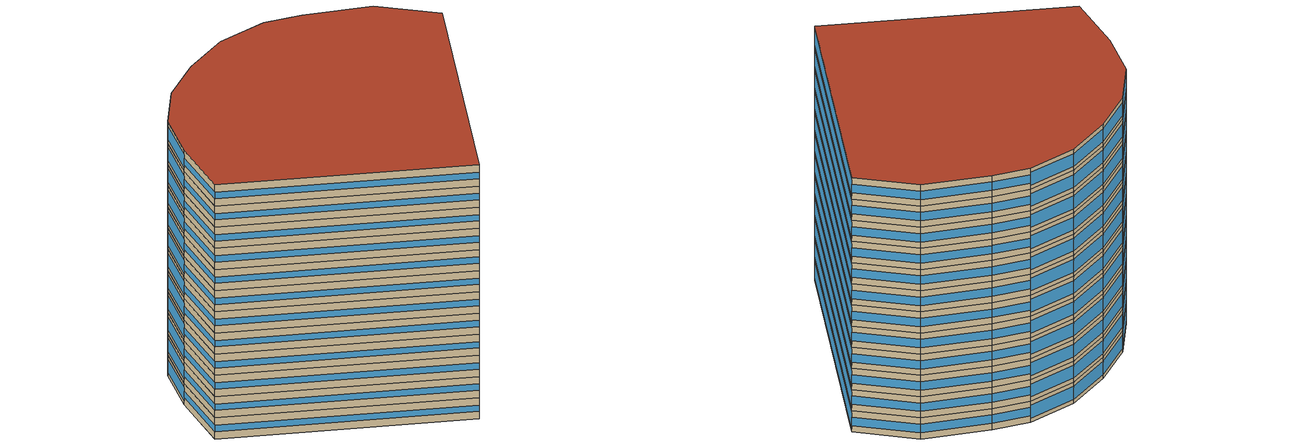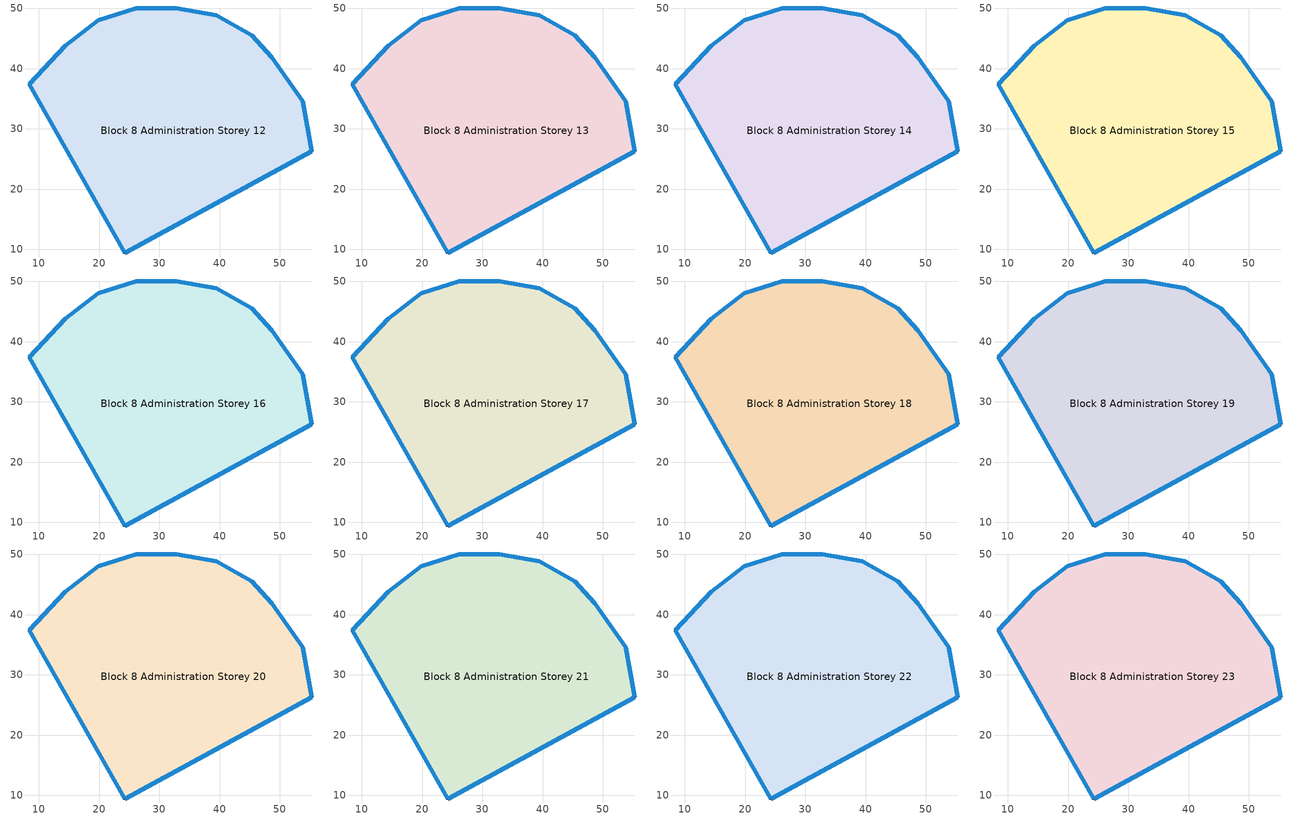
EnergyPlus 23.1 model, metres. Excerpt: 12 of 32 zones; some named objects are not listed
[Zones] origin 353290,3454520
Block 8 Administration Storey 12
 floor outside (Project Floor): 48.65,41.87 53.79,34.6 55.3,26.26 24.29,9.4 8.38,37.45 14.38,43.79 19.87,48.04 26.19,50.06 32.76,50.08 39.41,48.88 45.37,45.58 z36
 wall outside (Project Wall): 8.38,37.45 24.29,9.4 55.3,26.26 53.79,34.6 48.65,41.87 45.37,45.58 39.41,48.88 32.76,50.08 26.19,50.06 19.87,48.04 14.38,43.79 8.38,37.45 z36:39
 window (Administration_west_window_construction): 8.39,37.43 24.28,9.41 / 14.38,43.79 8.39,37.45 z37.05:37.95
 window (Administration_south_window_construction): 24.3,9.4 55.28,26.25 z36.45:38.55
 window (Administration_east_window_construction): 55.3,26.26 53.79,34.59 / 53.79,34.6 48.66,41.87 / 48.65,41.88 45.37,45.58 z36.9:38.1
 window (Administration_north_window_construction): 45.37,45.58 39.42,48.87 / 39.41,48.88 32.76,50.08 / 32.76,50.08 26.19,50.06 / 26.18,50.06 19.87,48.04 / 19.87,48.04 14.38,43.79 z36.6:38.4
 roof outside (Project Ceiling): 55.3,26.26 53.79,34.6 48.65,41.87 45.37,45.58 39.41,48.88 32.76,50.08 26.19,50.06 19.87,48.04 14.38,43.79 8.38,37.45 24.29,9.4 z39
Block 8 Administration Storey 13
 floor outside (Project Floor): 48.65,41.87 53.79,34.6 55.3,26.26 24.29,9.4 8.38,37.45 14.38,43.79 19.87,48.04 26.19,50.06 32.76,50.08 39.41,48.88 45.37,45.58 z39
 wall outside (Project Wall): 8.38,37.45 24.29,9.4 55.3,26.26 53.79,34.6 48.65,41.87 45.37,45.58 39.41,48.88 32.76,50.08 26.19,50.06 19.87,48.04 14.38,43.79 8.38,37.45 z39:42
 window (Administration_west_window_construction): 8.39,37.43 24.28,9.41 / 14.38,43.79 8.39,37.45 z40.05:40.95
 window (Administration_south_window_construction): 24.3,9.4 55.28,26.25 z39.45:41.55
 window (Administration_east_window_construction): 55.3,26.26 53.79,34.59 / 53.79,34.6 48.66,41.87 / 48.65,41.88 45.37,45.58 z39.9:41.1
 window (Administration_north_window_construction): 45.37,45.58 39.42,48.87 / 39.41,48.88 32.76,50.08 / 32.76,50.08 26.19,50.06 / 26.18,50.06 19.87,48.04 / 19.87,48.04 14.38,43.79 z39.6:41.4
 roof outside (Project Ceiling): 55.3,26.26 53.79,34.6 48.65,41.87 45.37,45.58 39.41,48.88 32.76,50.08 26.19,50.06 19.87,48.04 14.38,43.79 8.38,37.45 24.29,9.4 z42
Block 8 Administration Storey 14
 floor outside (Project Floor): 48.65,41.87 53.79,34.6 55.3,26.26 24.29,9.4 8.38,37.45 14.38,43.79 19.87,48.04 26.19,50.06 32.76,50.08 39.41,48.88 45.37,45.58 z42
 wall outside (Project Wall): 8.38,37.45 24.29,9.4 55.3,26.26 53.79,34.6 48.65,41.87 45.37,45.58 39.41,48.88 32.76,50.08 26.19,50.06 19.87,48.04 14.38,43.79 8.38,37.45 z42:45
 window (Administration_west_window_construction): 8.39,37.43 24.28,9.41 / 14.38,43.79 8.39,37.45 z43.05:43.95
 window (Administration_south_window_construction): 24.3,9.4 55.28,26.25 z42.45:44.55
 window (Administration_east_window_construction): 55.3,26.26 53.79,34.59 / 53.79,34.6 48.66,41.87 / 48.65,41.88 45.37,45.58 z42.9:44.1
 window (Administration_north_window_construction): 45.37,45.58 39.42,48.87 / 39.41,48.88 32.76,50.08 / 32.76,50.08 26.19,50.06 / 26.18,50.06 19.87,48.04 / 19.87,48.04 14.38,43.79 z42.6:44.4
 roof outside (Project Ceiling): 55.3,26.26 53.79,34.6 48.65,41.87 45.37,45.58 39.41,48.88 32.76,50.08 26.19,50.06 19.87,48.04 14.38,43.79 8.38,37.45 24.29,9.4 z45
Block 8 Administration Storey 15
 floor outside (Project Floor): 48.65,41.87 53.79,34.6 55.3,26.26 24.29,9.4 8.38,37.45 14.38,43.79 19.87,48.04 26.19,50.06 32.76,50.08 39.41,48.88 45.37,45.58 z45
 wall outside (Project Wall): 8.38,37.45 24.29,9.4 55.3,26.26 53.79,34.6 48.65,41.87 45.37,45.58 39.41,48.88 32.76,50.08 26.19,50.06 19.87,48.04 14.38,43.79 8.38,37.45 z45:48
 window (Administration_west_window_construction): 8.39,37.43 24.28,9.41 / 14.38,43.79 8.39,37.45 z46.05:46.95
 window (Administration_south_window_construction): 24.3,9.4 55.28,26.25 z45.45:47.55
 window (Administration_east_window_construction): 55.3,26.26 53.79,34.59 / 53.79,34.6 48.66,41.87 / 48.65,41.88 45.37,45.58 z45.9:47.1
 window (Administration_north_window_construction): 45.37,45.58 39.42,48.87 / 39.41,48.88 32.76,50.08 / 32.76,50.08 26.19,50.06 / 26.18,50.06 19.87,48.04 / 19.87,48.04 14.38,43.79 z45.6:47.4
 roof outside (Project Ceiling): 55.3,26.26 53.79,34.6 48.65,41.87 45.37,45.58 39.41,48.88 32.76,50.08 26.19,50.06 19.87,48.04 14.38,43.79 8.38,37.45 24.29,9.4 z48
Block 8 Administration Storey 16
 floor outside (Project Floor): 48.65,41.87 53.79,34.6 55.3,26.26 24.29,9.4 8.38,37.45 14.38,43.79 19.87,48.04 26.19,50.06 32.76,50.08 39.41,48.88 45.37,45.58 z48
 wall outside (Project Wall): 8.38,37.45 24.29,9.4 55.3,26.26 53.79,34.6 48.65,41.87 45.37,45.58 39.41,48.88 32.76,50.08 26.19,50.06 19.87,48.04 14.38,43.79 8.38,37.45 z48:51
 window (Administration_west_window_construction): 8.39,37.43 24.28,9.41 / 14.38,43.79 8.39,37.45 z49.05:49.95
 window (Administration_south_window_construction): 24.3,9.4 55.28,26.25 z48.45:50.55
 window (Administration_east_window_construction): 55.3,26.26 53.79,34.59 / 53.79,34.6 48.66,41.87 / 48.65,41.88 45.37,45.58 z48.9:50.1
 window (Administration_north_window_construction): 45.37,45.58 39.42,48.87 / 39.41,48.88 32.76,50.08 / 32.76,50.08 26.19,50.06 / 26.18,50.06 19.87,48.04 / 19.87,48.04 14.38,43.79 z48.6:50.4
 roof outside (Project Ceiling): 55.3,26.26 53.79,34.6 48.65,41.87 45.37,45.58 39.41,48.88 32.76,50.08 26.19,50.06 19.87,48.04 14.38,43.79 8.38,37.45 24.29,9.4 z51
Block 8 Administration Storey 17
 floor outside (Project Floor): 48.65,41.87 53.79,34.6 55.3,26.26 24.29,9.4 8.38,37.45 14.38,43.79 19.87,48.04 26.19,50.06 32.76,50.08 39.41,48.88 45.37,45.58 z51
 wall outside (Project Wall): 8.38,37.45 24.29,9.4 55.3,26.26 53.79,34.6 48.65,41.87 45.37,45.58 39.41,48.88 32.76,50.08 26.19,50.06 19.87,48.04 14.38,43.79 8.38,37.45 z51:54
 window (Administration_west_window_construction): 8.39,37.43 24.28,9.41 / 14.38,43.79 8.39,37.45 z52.05:52.95
 window (Administration_south_window_construction): 24.3,9.4 55.28,26.25 z51.45:53.55
 window (Administration_east_window_construction): 55.3,26.26 53.79,34.59 / 53.79,34.6 48.66,41.87 / 48.65,41.88 45.37,45.58 z51.9:53.1
 window (Administration_north_window_construction): 45.37,45.58 39.42,48.87 / 39.41,48.88 32.76,50.08 / 32.76,50.08 26.19,50.06 / 26.18,50.06 19.87,48.04 / 19.87,48.04 14.38,43.79 z51.6:53.4
 roof outside (Project Ceiling): 55.3,26.26 53.79,34.6 48.65,41.87 45.37,45.58 39.41,48.88 32.76,50.08 26.19,50.06 19.87,48.04 14.38,43.79 8.38,37.45 24.29,9.4 z54
Block 8 Administration Storey 18
 floor outside (Project Floor): 48.65,41.87 53.79,34.6 55.3,26.26 24.29,9.4 8.38,37.45 14.38,43.79 19.87,48.04 26.19,50.06 32.76,50.08 39.41,48.88 45.37,45.58 z54
 wall outside (Project Wall): 8.38,37.45 24.29,9.4 55.3,26.26 53.79,34.6 48.65,41.87 45.37,45.58 39.41,48.88 32.76,50.08 26.19,50.06 19.87,48.04 14.38,43.79 8.38,37.45 z54:57
 window (Administration_west_window_construction): 8.39,37.43 24.28,9.41 / 14.38,43.79 8.39,37.45 z55.05:55.95
 window (Administration_south_window_construction): 24.3,9.4 55.28,26.25 z54.45:56.55
 window (Administration_east_window_construction): 55.3,26.26 53.79,34.59 / 53.79,34.6 48.66,41.87 / 48.65,41.88 45.37,45.58 z54.9:56.1
 window (Administration_north_window_construction): 45.37,45.58 39.42,48.87 / 39.41,48.88 32.76,50.08 / 32.76,50.08 26.19,50.06 / 26.18,50.06 19.87,48.04 / 19.87,48.04 14.38,43.79 z54.6:56.4
 roof outside (Project Ceiling): 55.3,26.26 53.79,34.6 48.65,41.87 45.37,45.58 39.41,48.88 32.76,50.08 26.19,50.06 19.87,48.04 14.38,43.79 8.38,37.45 24.29,9.4 z57
Block 8 Administration Storey 19
 floor outside (Project Floor): 48.65,41.87 53.79,34.6 55.3,26.26 24.29,9.4 8.38,37.45 14.38,43.79 19.87,48.04 26.19,50.06 32.76,50.08 39.41,48.88 45.37,45.58 z57
 wall outside (Project Wall): 8.38,37.45 24.29,9.4 55.3,26.26 53.79,34.6 48.65,41.87 45.37,45.58 39.41,48.88 32.76,50.08 26.19,50.06 19.87,48.04 14.38,43.79 8.38,37.45 z57:60
 window (Administration_west_window_construction): 8.39,37.43 24.28,9.41 / 14.38,43.79 8.39,37.45 z58.05:58.95
 window (Administration_south_window_construction): 24.3,9.4 55.28,26.25 z57.45:59.55
 window (Administration_east_window_construction): 55.3,26.26 53.79,34.59 / 53.79,34.6 48.66,41.87 / 48.65,41.88 45.37,45.58 z57.9:59.1
 window (Administration_north_window_construction): 45.37,45.58 39.42,48.87 / 39.41,48.88 32.76,50.08 / 32.76,50.08 26.19,50.06 / 26.18,50.06 19.87,48.04 / 19.87,48.04 14.38,43.79 z57.6:59.4
 roof outside (Project Ceiling): 55.3,26.26 53.79,34.6 48.65,41.87 45.37,45.58 39.41,48.88 32.76,50.08 26.19,50.06 19.87,48.04 14.38,43.79 8.38,37.45 24.29,9.4 z60
Block 8 Administration Storey 20
 floor outside (Project Floor): 48.65,41.87 53.79,34.6 55.3,26.26 24.29,9.4 8.38,37.45 14.38,43.79 19.87,48.04 26.19,50.06 32.76,50.08 39.41,48.88 45.37,45.58 z60
 wall outside (Project Wall): 8.38,37.45 24.29,9.4 55.3,26.26 53.79,34.6 48.65,41.87 45.37,45.58 39.41,48.88 32.76,50.08 26.19,50.06 19.87,48.04 14.38,43.79 8.38,37.45 z60:63
 window (Administration_west_window_construction): 8.39,37.43 24.28,9.41 / 14.38,43.79 8.39,37.45 z61.05:61.95
 window (Administration_south_window_construction): 24.3,9.4 55.28,26.25 z60.45:62.55
 window (Administration_east_window_construction): 55.3,26.26 53.79,34.59 / 53.79,34.6 48.66,41.87 / 48.65,41.88 45.37,45.58 z60.9:62.1
 window (Administration_north_window_construction): 45.37,45.58 39.42,48.87 / 39.41,48.88 32.76,50.08 / 32.76,50.08 26.19,50.06 / 26.18,50.06 19.87,48.04 / 19.87,48.04 14.38,43.79 z60.6:62.4
 roof outside (Project Ceiling): 55.3,26.26 53.79,34.6 48.65,41.87 45.37,45.58 39.41,48.88 32.76,50.08 26.19,50.06 19.87,48.04 14.38,43.79 8.38,37.45 24.29,9.4 z63
Block 8 Administration Storey 21
 floor outside (Project Floor): 48.65,41.87 53.79,34.6 55.3,26.26 24.29,9.4 8.38,37.45 14.38,43.79 19.87,48.04 26.19,50.06 32.76,50.08 39.41,48.88 45.37,45.58 z63
 wall outside (Project Wall): 8.38,37.45 24.29,9.4 55.3,26.26 53.79,34.6 48.65,41.87 45.37,45.58 39.41,48.88 32.76,50.08 26.19,50.06 19.87,48.04 14.38,43.79 8.38,37.45 z63:66
 window (Administration_west_window_construction): 8.39,37.43 24.28,9.41 / 14.38,43.79 8.39,37.45 z64.05:64.95
 window (Administration_south_window_construction): 24.3,9.4 55.28,26.25 z63.45:65.55
 window (Administration_east_window_construction): 55.3,26.26 53.79,34.59 / 53.79,34.6 48.66,41.87 / 48.65,41.88 45.37,45.58 z63.9:65.1
 window (Administration_north_window_construction): 45.37,45.58 39.42,48.87 / 39.41,48.88 32.76,50.08 / 32.76,50.08 26.19,50.06 / 26.18,50.06 19.87,48.04 / 19.87,48.04 14.38,43.79 z63.6:65.4
 roof outside (Project Ceiling): 55.3,26.26 53.79,34.6 48.65,41.87 45.37,45.58 39.41,48.88 32.76,50.08 26.19,50.06 19.87,48.04 14.38,43.79 8.38,37.45 24.29,9.4 z66
Block 8 Administration Storey 22
 floor outside (Project Floor): 48.65,41.87 53.79,34.6 55.3,26.26 24.29,9.4 8.38,37.45 14.38,43.79 19.87,48.04 26.19,50.06 32.76,50.08 39.41,48.88 45.37,45.58 z66
 wall outside (Project Wall): 8.38,37.45 24.29,9.4 55.3,26.26 53.79,34.6 48.65,41.87 45.37,45.58 39.41,48.88 32.76,50.08 26.19,50.06 19.87,48.04 14.38,43.79 8.38,37.45 z66:69
 window (Administration_west_window_construction): 8.39,37.43 24.28,9.41 / 14.38,43.79 8.39,37.45 z67.05:67.95
 window (Administration_south_window_construction): 24.3,9.4 55.28,26.25 z66.45:68.55
 window (Administration_east_window_construction): 55.3,26.26 53.79,34.59 / 53.79,34.6 48.66,41.87 / 48.65,41.88 45.37,45.58 z66.9:68.1
 window (Administration_north_window_construction): 45.37,45.58 39.42,48.87 / 39.41,48.88 32.76,50.08 / 32.76,50.08 26.19,50.06 / 26.18,50.06 19.87,48.04 / 19.87,48.04 14.38,43.79 z66.6:68.4
 roof outside (Project Ceiling): 55.3,26.26 53.79,34.6 48.65,41.87 45.37,45.58 39.41,48.88 32.76,50.08 26.19,50.06 19.87,48.04 14.38,43.79 8.38,37.45 24.29,9.4 z69
Block 8 Administration Storey 23
 floor outside (Project Floor): 48.65,41.87 53.79,34.6 55.3,26.26 24.29,9.4 8.38,37.45 14.38,43.79 19.87,48.04 26.19,50.06 32.76,50.08 39.41,48.88 45.37,45.58 z69
 wall outside (Project Wall): 8.38,37.45 24.29,9.4 55.3,26.26 53.79,34.6 48.65,41.87 45.37,45.58 39.41,48.88 32.76,50.08 26.19,50.06 19.87,48.04 14.38,43.79 8.38,37.45 z69:72
 window (Administration_west_window_construction): 8.39,37.43 24.28,9.41 / 14.38,43.79 8.39,37.45 z70.05:70.95
 window (Administration_south_window_construction): 24.3,9.4 55.28,26.25 z69.45:71.55
 window (Administration_east_window_construction): 55.3,26.26 53.79,34.59 / 53.79,34.6 48.66,41.87 / 48.65,41.88 45.37,45.58 z69.9:71.1
 window (Administration_north_window_construction): 45.37,45.58 39.42,48.87 / 39.41,48.88 32.76,50.08 / 32.76,50.08 26.19,50.06 / 26.18,50.06 19.87,48.04 / 19.87,48.04 14.38,43.79 z69.6:71.4
 roof outside (Project Ceiling): 55.3,26.26 53.79,34.6 48.65,41.87 45.37,45.58 39.41,48.88 32.76,50.08 26.19,50.06 19.87,48.04 14.38,43.79 8.38,37.45 24.29,9.4 z72
[Building]
Building_1: North Axis=0; Terrain=City; Loads Convergence Tolerance Value=0.04; Temperature Convergence Tolerance Value=0.4; Solar Distribution=FullExterior; Maximum Number of Warmup Days=25; Minimum Number of Warmup Days=6
[Site:Location]
CHN Design_Conditions: Latitude=30; Longitude=114; Time Zone=8; Elevation=12
[SIZINGPERIOD:DESIGNDAY] Day of Month=21; DryBulb Temperature Range Modifier Type=DefaultMultipliers; Humidity Condition Type=Wetbulb; Barometric Pressure=101181; Rain Indicator=No; Snow Indicator=No; Daylight Saving Time Indicator=No; Sky Clearness=0; Begin Environment Reset Mode=FullResetAtBeginEnvironment
Name | Month | Day Type | Maximum DryBulb Temperature | Daily DryBulb Temperature Range | Wetbulb or DewPoint at Maximum DryBulb | Wind Speed | Wind Direction | Solar Model Indicator | ASHRAE Clear Sky Optical Depth for Beam Irradiance taub | ASHRAE Clear Sky Optical Depth for Diffuse Irradiance taud
Ann Htg 99.6% Condns DB | 1 | WinterDesignDay | -10 | 0 | -4.8 | 1 | 340 | ASHRAEClearSky | 0 | 0
Ann Clg .4% Condns DB=>MWB | 7 | SummerDesignDay | 40 | 6.6 | 27.1 | 3.5 | 220 | ASHRAETau | 0.781 | 1.413
[MATERIAL]
DefaultMaterial: Roughness=Rough; Thickness=0.1; Conductivity=0.1; Density=1000; Specific Heat=1000; Thermal Absorptance=0.9; Solar Absorptance=0.7; Visible Absorptance=0.7
[WINDOWMATERIAL:SIMPLEGLAZINGSYSTEM] UFactor=3; Visible Transmittance=0.6
Name | Solar Heat Gain Coefficient
Administration_east_window; Administration_south_window; Administration_west_window | 0.3
Administration_north_window | 0.35
[CONSTRUCTION]
Project Wall; Project Floor; Project Ceiling: DefaultMaterial
Administration_east_window_construction: Administration_east_window
Administration_south_window_construction: Administration_south_window
Administration_west_window_construction: Administration_west_window
Administration_north_window_construction: Administration_north_window
[SPACE] Ceiling Height=autocalculate; Volume=autocalculate; Floor Area=autocalculate; Space Type=Administration
Name | Zone
Block 8 Administration Storey 12_space | Block 8 Administration Storey 12
Block 8 Administration Storey 13_space | Block 8 Administration Storey 13
Block 8 Administration Storey 14_space | Block 8 Administration Storey 14
Block 8 Administration Storey 15_space | Block 8 Administration Storey 15
Block 8 Administration Storey 16_space | Block 8 Administration Storey 16
Block 8 Administration Storey 17_space | Block 8 Administration Storey 17
Block 8 Administration Storey 18_space | Block 8 Administration Storey 18
Block 8 Administration Storey 19_space | Block 8 Administration Storey 19
Block 8 Administration Storey 20_space | Block 8 Administration Storey 20
Block 8 Administration Storey 21_space | Block 8 Administration Storey 21
Block 8 Administration Storey 22_space | Block 8 Administration Storey 22
Block 8 Administration Storey 23_space | Block 8 Administration Storey 23
[SPACELIST]
Administration: Block 8 Administration Storey 0_space, Block 8 Administration Storey 1_space, Block 8 Administration Storey 2_space, Block 8 Administration Storey 3_space, Block 8 Administration Storey 4_space, Block 8 Administration Storey 5_space, Block 8 Administration Storey 6_space, Block 8 Administration Storey 7_space, Block 8 Administration Storey 8_space, Block 8 Administration Storey 9_space, Block 8 Administration Storey 10_space, Block 8 Administration Storey 11_space, Block 8 Administration Storey 12_space, Block 8 Administration Storey 13_space, Block 8 Administration Storey 14_space, Block 8 Administration Storey 15_space, Block 8 Administration Storey 16_space, Block 8 Administration Storey 17_space, Block 8 Administration Storey 18_space, Block 8 Administration Storey 19_space, Block 8 Administration Storey 20_space, Block 8 Administration Storey 21_space, Block 8 Administration Storey 22_space, Block 8 Administration Storey 23_space, Block 8 Administration Storey 24_space, Block 8 Administration Storey 25_space, Block 8 Administration Storey 26_space, Block 8 Administration Storey 27_space, Block 8 Administration Storey 28_space, Block 8 Administration Storey 29_space, Block 8 Administration Storey 30_space, Block 8 Administration Storey 31_space
[ZONE] Type=1; Multiplier=1; Ceiling Height=autocalculate; Volume=autocalculate; Floor Area=autocalculate; Part of Total Floor Area=Yes
Block 8 Administration Storey 12; Block 8 Administration Storey 13; Block 8 Administration Storey 14; Block 8 Administration Storey 15; Block 8 Administration Storey 16; Block 8 Administration Storey 17; Block 8 Administration Storey 18; Block 8 Administration Storey 19; Block 8 Administration Storey 20; Block 8 Administration Storey 21; Block 8 Administration Storey 22; Block 8 Administration Storey 23
[PEOPLE]
People_for_administration: Zone or ZoneList or Space or SpaceList=Administration; Number of People Schedule=SeasonalSchedule_Schedule_administration_people; Number of People Calculation Method=People/Area; People per Floor Area=0.125; Fraction Radiant=0.3; Sensible Heat Fraction=autocalculate; Activity Level Schedule=SeasonalSchedule_Schedule_administration_activity; Carbon Dioxide Generation Rate=3.82e-08; Enable ASHRAE 55 Comfort Warnings=No; Mean Radiant Temperature Calculation Type=ZoneAveraged; Clothing Insulation Calculation Method=ClothingInsulationSchedule; Cold Stress Temperature Threshold=15.56; Heat Stress Temperature Threshold=30
[LIGHTS]
Light_for_administration: Zone or ZoneList or Space or SpaceList=Administration; Schedule=SeasonalSchedule_administration_lighting; Design Level Calculation Method=Watts/Area; Watts per Zone Floor Area=8; Return Air Fraction=0; Fraction Radiant=0.32; Fraction Visible=0.25; Fraction Replaceable=1; EndUse Subcategory=General; Return Air Fraction Calculated from Plenum Temperature=No; Return Air Fraction Function of Plenum Temperature Coefficient 1=0; Return Air Fraction Function of Plenum Temperature Coefficient 2=0
[ELECTRICEQUIPMENT]
Equipment_for_administration: Zone or ZoneList or Space or SpaceList=Administration; Schedule=SeasonalSchedule_Schedule_administration_equipment; Design Level Calculation Method=Watts/Area; Watts per Zone Floor Area=15; Fraction Latent=0; Fraction Radiant=0; Fraction Lost=0; EndUse Subcategory=Electric Equipment
[DAYLIGHTING:CONTROLS] Illuminance Setpoint at Reference Point 1=300
Name | Zone or Space | Glare Calculation Daylighting Reference Point | Daylighting Reference Point 1
Dlight_Block 8 Administration Storey 12 | Block 8 Administration Storey 12 | Rpoint_Block 8 Administration Storey 12 | Rpoint_Block 8 Administration Storey 12
Dlight_Block 8 Administration Storey 13 | Block 8 Administration Storey 13 | Rpoint_Block 8 Administration Storey 13 | Rpoint_Block 8 Administration Storey 13
Dlight_Block 8 Administration Storey 14 | Block 8 Administration Storey 14 | Rpoint_Block 8 Administration Storey 14 | Rpoint_Block 8 Administration Storey 14
Dlight_Block 8 Administration Storey 15 | Block 8 Administration Storey 15 | Rpoint_Block 8 Administration Storey 15 | Rpoint_Block 8 Administration Storey 15
Dlight_Block 8 Administration Storey 16 | Block 8 Administration Storey 16 | Rpoint_Block 8 Administration Storey 16 | Rpoint_Block 8 Administration Storey 16
Dlight_Block 8 Administration Storey 17 | Block 8 Administration Storey 17 | Rpoint_Block 8 Administration Storey 17 | Rpoint_Block 8 Administration Storey 17
Dlight_Block 8 Administration Storey 18 | Block 8 Administration Storey 18 | Rpoint_Block 8 Administration Storey 18 | Rpoint_Block 8 Administration Storey 18
Dlight_Block 8 Administration Storey 19 | Block 8 Administration Storey 19 | Rpoint_Block 8 Administration Storey 19 | Rpoint_Block 8 Administration Storey 19
Dlight_Block 8 Administration Storey 20 | Block 8 Administration Storey 20 | Rpoint_Block 8 Administration Storey 20 | Rpoint_Block 8 Administration Storey 20
Dlight_Block 8 Administration Storey 21 | Block 8 Administration Storey 21 | Rpoint_Block 8 Administration Storey 21 | Rpoint_Block 8 Administration Storey 21
Dlight_Block 8 Administration Storey 22 | Block 8 Administration Storey 22 | Rpoint_Block 8 Administration Storey 22 | Rpoint_Block 8 Administration Storey 22
Dlight_Block 8 Administration Storey 23 | Block 8 Administration Storey 23 | Rpoint_Block 8 Administration Storey 23 | Rpoint_Block 8 Administration Storey 23
[HVACTEMPLATE:ZONE:IDEALLOADSAIRSYSTEM] Template Thermostat=Thermostat_for_administration; Maximum Heating Supply Air Temperature=50; Minimum Cooling Supply Air Temperature=13; Maximum Heating Supply Air Humidity Ratio=0.0156; Minimum Cooling Supply Air Humidity Ratio=0.0077; Heating Limit=NoLimit; Cooling Limit=NoLimit; Dehumidification Control Type=ConstantSensibleHeatRatio; Cooling Sensible Heat Ratio=0.7; Dehumidification Setpoint=60; Humidification Control Type=None; Humidification Setpoint=30; Outdoor Air Method=DetailedSpecification; Outdoor Air Flow Rate per Person=0.00944; Outdoor Air Flow Rate per Zone Floor Area=0; Outdoor Air Flow Rate per Zone=0; Design Specification Outdoor Air Object=Ventilation_for_administration; Demand Controlled Ventilation Type=None; Outdoor Air Economizer Type=NoEconomizer; Heat Recovery Type=None; Sensible Heat Recovery Effectiveness=0.7; Latent Heat Recovery Effectiveness=0.65
Block 8 Administration Storey 12; Block 8 Administration Storey 13; Block 8 Administration Storey 14; Block 8 Administration Storey 15; Block 8 Administration Storey 16; Block 8 Administration Storey 17; Block 8 Administration Storey 18; Block 8 Administration Storey 19; Block 8 Administration Storey 20; Block 8 Administration Storey 21; Block 8 Administration Storey 22; Block 8 Administration Storey 23
[DESIGNSPECIFICATION:OUTDOORAIR]
Ventilation_for_administration: Outdoor Air Method=Flow/Person; Outdoor Air Flow per Person=0.00833333; Outdoor Air Flow per Zone Floor Area=0; Outdoor Air Flow per Zone=0; Outdoor Air Flow Air Changes per Hour=0
[SCHEDULE:DAY:HOURLY]
Schedule_administration_lighting_weekday_hourly: 0.2, 0.2, 0.2, 0.2, 0.2, 0.2, 0.2, 0.5, 0.95, 0.95, 0.95, 0.8, 0.8, 0.95, 0.95, 0.95, 0.95, 0.95, 0.3, 0.2, 0.2, 0.2, 0.2, 0.2
Schedule_administration_lighting_holiday_hourly: 0.2, 0.2, 0.2, 0.2, 0.2, 0.2, 0.2, 0.25, 0.475, 0.475, 0.475, 0.4, 0.4, 0.475, 0.475, 0.475, 0.475, 0.475, 0.2, 0.2, 0.2, 0.2, 0.2, 0.2
Schedule_administration_equipment_weekday_hourly: 0.2, 0.2, 0.2, 0.2, 0.2, 0.2, 0.2, 0.5, 0.95, 0.95, 0.95, 0.5, 0.5, 0.95, 0.95, 0.95, 0.95, 0.3, 0.2, 0.2, 0.2, 0.2, 0.2, 0.2
Schedule_administration_equipment_holiday_hourly: 0.2, 0.2, 0.2, 0.2, 0.2, 0.2, 0.2, 0.25, 0.475, 0.475, 0.475, 0.25, 0.25, 0.475, 0.475, 0.475, 0.475, 0.2, 0.2, 0.2, 0.2, 0.2, 0.2, 0.2
Schedule_administration_people_weekday_hourly: 0, 0, 0, 0, 0, 0, 0.1, 0.5, 0.95, 0.95, 0.95, 0.8, 0.8, 0.95, 0.95, 0.95, 0.95, 0.3, 0.1, 0, 0, 0, 0, 0
Schedule_administration_people_holiday_hourly: 0, 0, 0, 0, 0, 0, 0.02, 0.1, 0.19, 0.19, 0.19, 0.16, 0.16, 0.19, 0.19, 0.19, 0.19, 0.06, 0.02, 0, 0, 0, 0, 0
Schedule_administration_activity_weekday_hourly; Schedule_administration_activity_holiday_hourly: 144, 144, 144, 144, 144, 144, 144, 144, 144, 144, 144, 144, 144, 144, 144, 144, 144, 144, 144, 144, 144, 144, 144, 144
[SCHEDULE:WEEK:DAILY]
Schedule_administration_lighting_weekly: Schedule_administration_lighting_holiday_hourly, Schedule_administration_lighting_weekday_hourly, Schedule_administration_lighting_weekday_hourly, Schedule_administration_lighting_weekday_hourly, Schedule_administration_lighting_weekday_hourly, Schedule_administration_lighting_weekday_hourly, Schedule_administration_lighting_holiday_hourly, Schedule_administration_lighting_holiday_hourly, Schedule_administration_lighting_weekday_hourly, Schedule_administration_lighting_weekday_hourly, Schedule_administration_lighting_holiday_hourly, Schedule_administration_lighting_holiday_hourly
Schedule_administration_equipment_weekly: Schedule_administration_equipment_holiday_hourly, Schedule_administration_equipment_weekday_hourly, Schedule_administration_equipment_weekday_hourly, Schedule_administration_equipment_weekday_hourly, Schedule_administration_equipment_weekday_hourly, Schedule_administration_equipment_weekday_hourly, Schedule_administration_equipment_holiday_hourly, Schedule_administration_equipment_holiday_hourly, Schedule_administration_equipment_weekday_hourly, Schedule_administration_equipment_weekday_hourly, Schedule_administration_equipment_holiday_hourly, Schedule_administration_equipment_holiday_hourly
Schedule_administration_people_weekly: Schedule_administration_people_holiday_hourly, Schedule_administration_people_weekday_hourly, Schedule_administration_people_weekday_hourly, Schedule_administration_people_weekday_hourly, Schedule_administration_people_weekday_hourly, Schedule_administration_people_weekday_hourly, Schedule_administration_people_holiday_hourly, Schedule_administration_people_holiday_hourly, Schedule_administration_people_weekday_hourly, Schedule_administration_people_weekday_hourly, Schedule_administration_people_holiday_hourly, Schedule_administration_people_holiday_hourly
Schedule_administration_activity_weekly: Schedule_administration_activity_holiday_hourly, Schedule_administration_activity_weekday_hourly, Schedule_administration_activity_weekday_hourly, Schedule_administration_activity_weekday_hourly, Schedule_administration_activity_weekday_hourly, Schedule_administration_activity_weekday_hourly, Schedule_administration_activity_holiday_hourly, Schedule_administration_activity_holiday_hourly, Schedule_administration_activity_weekday_hourly, Schedule_administration_activity_weekday_hourly, Schedule_administration_activity_holiday_hourly, Schedule_administration_activity_holiday_hourly
[SCHEDULE:YEAR]
SeasonalSchedule_administration_lighting: Schedule_administration_lighting_weekly, 1, 1, 12, 31
SeasonalSchedule_Schedule_administration_equipment: Schedule_administration_equipment_weekly, 1, 1, 12, 31
SeasonalSchedule_Schedule_administration_people: Schedule_administration_people_weekly, 1, 1, 12, 31
SeasonalSchedule_Schedule_administration_activity: Schedule_administration_activity_weekly, 1, 1, 12, 31
